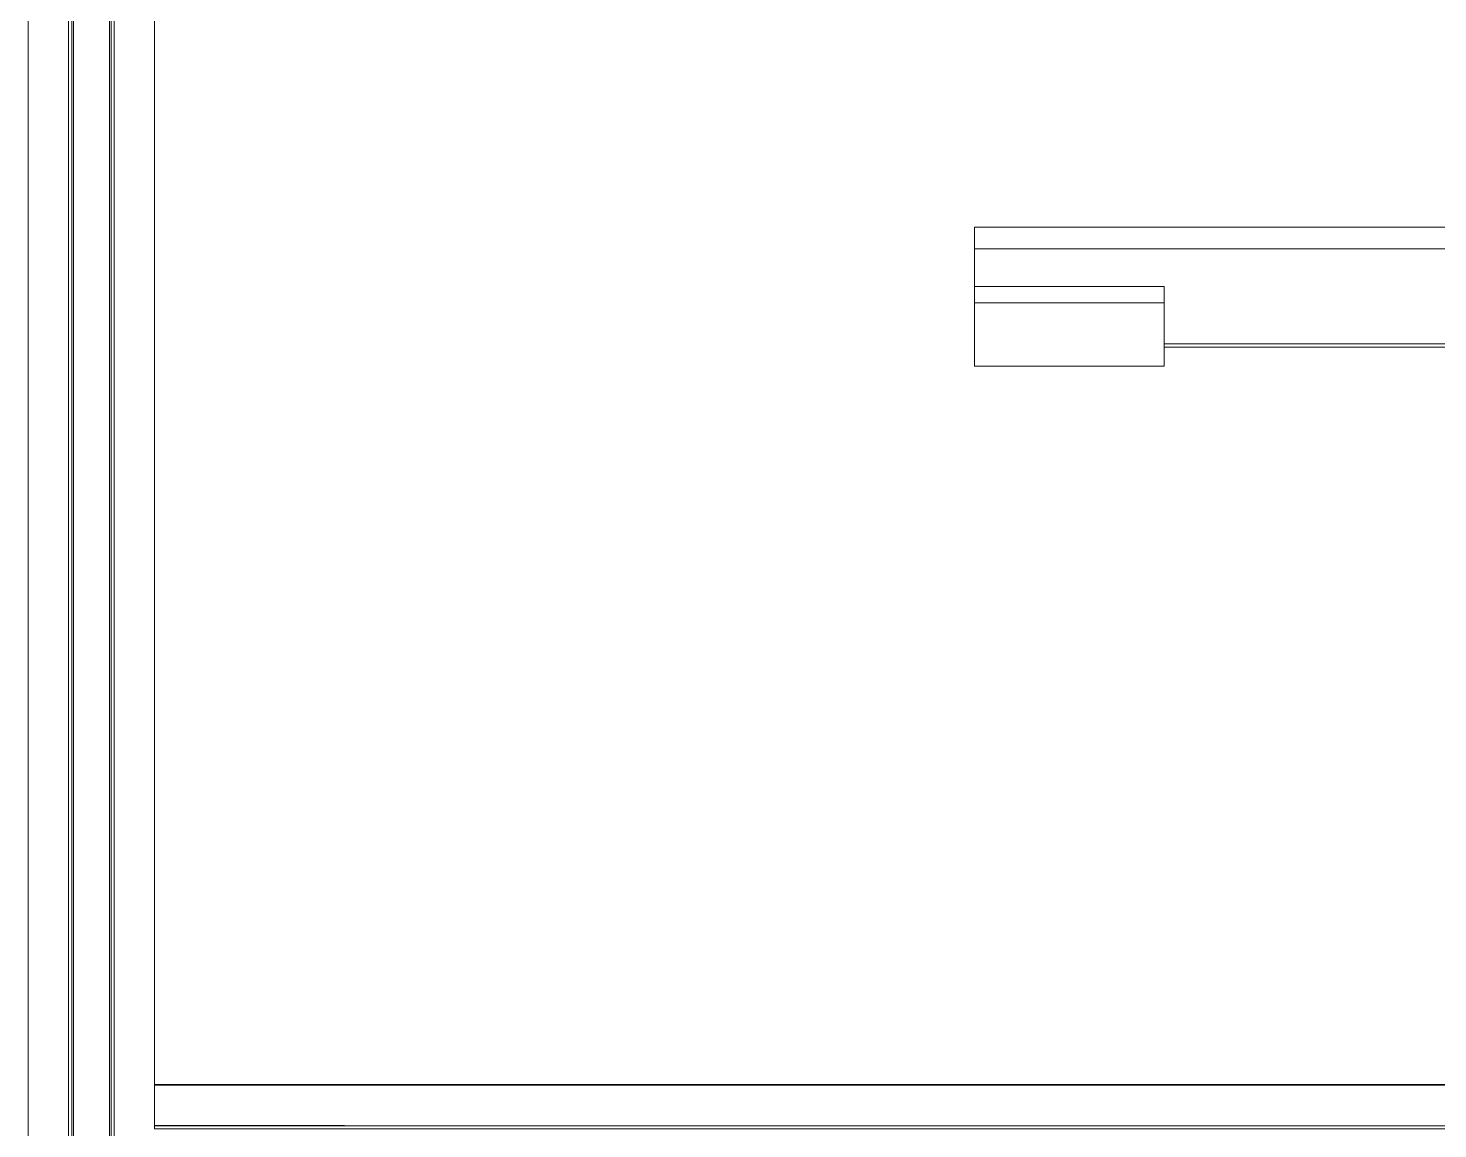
# Model space of a CAD drawing. Header units: millimetres. Extents: x 0 to 420, y 0 to 297.
# Drawn here: x 272.77 to 300.64, y 210.68 to 232.45 of the extents above; entities that cross this region are included whole.
import ezdxf

# ---------------------------------------------------------------- set-up
doc = ezdxf.new("R2010")
doc.units = ezdxf.units.MM
doc.layers.add('1', color=7, linetype='Continuous', true_color=0xffffff)

msp = doc.modelspace()

# ---------------------------------------------------------------- linework, layer by layer
at = {"layer": '1', "color": 155, "linetype": 'Continuous', "lineweight": 13}
for p, q in [((272.768, 152.422), (272.768, 259.922)), ((273.568, 259.922), (273.568, 152.422)), ((273.568, 259.922), (273.568, 152.422)), ((273.63, 259.922), (273.63, 152.422)), ((274.405, 152.422), (274.405, 259.922)), ((274.468, 152.422), (274.468, 259.922)), ((274.468, 152.422), (274.468, 259.922)), ((275.268, 257.48), (275.268, 211.52)), ((337.768, 211.546), (275.268, 211.546)), ((279.018, 210.747), (275.268, 210.747)), ((279.018, 210.746), (275.268, 210.746))]:
    msp.add_line(p, q, dxfattribs=at)
at = {"layer": '1', "color": 155, "linetype": 'Continuous', "lineweight": 18}
for p, q in [((272.768, 152.422), (272.768, 259.922)), ((273.568, 152.422), (273.568, 259.922)), ((273.63, 152.422), (273.63, 259.922)), ((273.663, 152.422), (273.663, 259.922)), ((274.373, 152.422), (274.373, 259.922)), ((274.405, 152.422), (274.405, 259.922)), ((274.468, 152.422), (274.468, 259.922)), ((275.268, 257.421), (275.268, 211.547)), ((291.476, 228.516), (326.476, 228.516)), ((291.476, 228.516), (291.476, 228.083)), ((291.476, 228.083), (291.476, 227.34)), ((291.476, 228.083), (326.476, 228.083)), ((291.476, 227.34), (291.476, 227.016)), ((291.476, 227.34), (295.226, 227.34)), ((295.226, 227.34), (295.226, 227.016)), ((291.476, 227.016), (291.476, 225.766)), ((291.476, 227.016), (295.226, 227.016)), ((295.226, 227.016), (295.226, 225.766)), ((295.226, 226.208), (322.725, 226.208)), ((295.226, 226.141), (322.725, 226.141)), ((291.476, 225.766), (295.226, 225.766)), ((337.768, 211.562), (275.268, 211.562)), ((275.268, 211.552), (337.768, 211.552)), ((275.268, 211.548), (275.268, 211.548)), ((275.268, 211.359), (275.268, 211.548)), ((275.268, 210.759), (275.268, 211.359)), ((275.268, 210.746), (275.268, 210.759)), ((275.268, 210.734), (275.268, 210.746)), ((275.268, 210.746), (337.768, 210.746)), ((275.268, 210.697), (275.268, 210.734)), ((275.268, 210.684), (275.268, 210.697)), ((275.268, 210.684), (337.768, 210.684))]:
    msp.add_line(p, q, dxfattribs=at)

doc.saveas('drawing.dxf')
